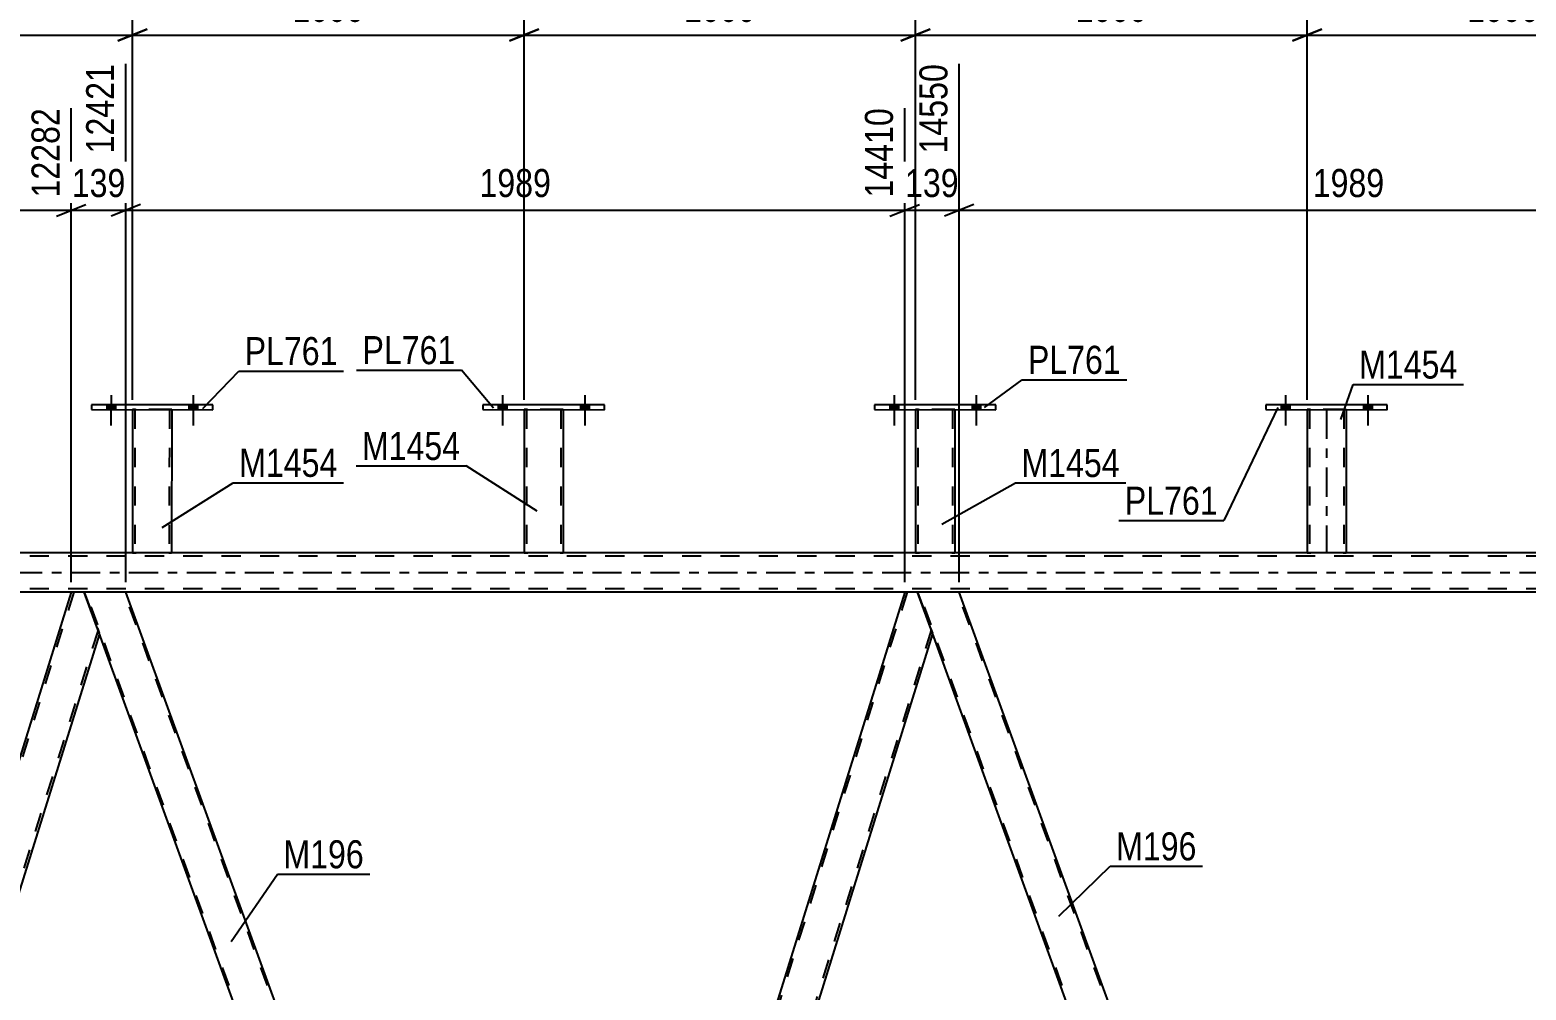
# Model space of a CAD drawing. Header units: millimetres. Extents: x 0 to 841, y 0 to 594.
# Drawn here: x 541.2 to 694.1, y 383.2 to 481.2 of the extents above; entities that cross this region are included whole.
import ezdxf

# ---------------------------------------------------------------- set-up
doc = ezdxf.new("R2010")
doc.units = ezdxf.units.MM
doc.linetypes.add('DXK_LINE_DOT2', pattern=[3.9198, 1.9599, -1.9599])
doc.linetypes.add('DXK_LINE_DOT3', pattern=[5.9187, 2.979, -0.9799, 0.9799, -0.9799])
doc.styles.add('Arial Narrow', font='ARIALN.TTF', dxfattribs={"height": 0.2})

# ---------------------------------------------------------------- blocks, each defined once
blk = doc.blocks.new('Bolt-318889209-3244 - 3132')
at = {"linetype": 'Continuous'}
for points in [[(589.06, 442.45), (589.94, 442.45), (589.94, 442.93), (589.06, 442.93)], [(597.46, 442.45), (598.34, 442.45), (598.34, 442.93), (597.46, 442.93)]]:
    blk.add_hatch(color=1, dxfattribs=at).paths.add_polyline_path(points)
at = {"color": 1, "linetype": 'Continuous'}
for p, q in [((589.5, 443.93), (589.5, 440.81)), ((597.9, 443.93), (597.9, 440.81)), ((589.06, 442.93), (589.06, 442.45)), ((589.94, 442.93), (589.94, 442.45)), ((597.46, 442.93), (597.46, 442.45)), ((598.34, 442.93), (598.34, 442.45))]:
    blk.add_line(p, q, dxfattribs=at)
blk = doc.blocks.new('Bolt-318889209-3248 - 3132')
at = {"linetype": 'Continuous'}
for points in [[(629.06, 442.45), (629.94, 442.45), (629.94, 442.93), (629.06, 442.93)], [(637.46, 442.45), (638.34, 442.45), (638.34, 442.93), (637.46, 442.93)]]:
    blk.add_hatch(color=1, dxfattribs=at).paths.add_polyline_path(points)
at = {"color": 1, "linetype": 'Continuous'}
for p, q in [((629.5, 443.93), (629.5, 440.81)), ((637.9, 443.93), (637.9, 440.81)), ((629.06, 442.93), (629.06, 442.45)), ((629.94, 442.93), (629.94, 442.45)), ((637.46, 442.93), (637.46, 442.45)), ((638.34, 442.93), (638.34, 442.45))]:
    blk.add_line(p, q, dxfattribs=at)
blk = doc.blocks.new('Part-318889209-3184 - 3132')
at = {"color": 2, "linetype": 'Continuous'}
for p, q in [((667.49, 442.93), (667.49, 442.45)), ((679.89, 442.92), (667.49, 442.93)), ((667.49, 442.45), (679.89, 442.44)), ((679.89, 442.44), (679.89, 442.92))]:
    blk.add_line(p, q, dxfattribs=at)
blk = doc.blocks.new('Part-318889209-3199 - 3132')
at = {"color": 2, "linetype": 'Continuous'}
for p, q in [((671.69, 442.45), (671.69, 427.81)), ((675.69, 442.45), (675.69, 427.81)), ((671.73, 427.81), (671.69, 427.81)), ((671.83, 427.81), (671.73, 427.81)), ((671.99, 427.81), (671.83, 427.81)), ((675.39, 427.81), (671.99, 427.81)), ((675.55, 427.81), (675.39, 427.81)), ((675.65, 427.81), (675.55, 427.81)), ((675.69, 427.81), (675.65, 427.81))]:
    blk.add_line(p, q, dxfattribs=at)
at = {"color": 7, "linetype": 'DXK_LINE_DOT2'}
for p, q in [((671.69, 442.45), (671.69, 442.45)), ((671.69, 442.45), (671.69, 442.45)), ((671.69, 442.45), (671.69, 442.45)), ((671.73, 442.45), (671.69, 442.45)), ((671.69, 442.45), (671.73, 442.45)), ((671.84, 442.45), (671.73, 442.45)), ((671.73, 442.45), (671.84, 442.45)), ((671.99, 442.45), (671.84, 442.45)), ((671.84, 442.45), (671.99, 442.45)), ((671.93, 442.45), (671.93, 442.45)), ((671.93, 442.45), (671.93, 427.81)), ((671.95, 442.45), (671.93, 442.45)), ((671.93, 442.45), (671.95, 442.45)), ((672.01, 442.45), (671.95, 442.45)), ((671.95, 442.45), (672.01, 442.45)), ((675.4, 442.45), (671.99, 442.45)), ((675.4, 442.45), (671.99, 442.45)), ((675.31, 442.45), (672.01, 442.45)), ((672.01, 442.45), (672.08, 442.45)), ((675.38, 442.45), (672.08, 442.45)), ((675.38, 442.45), (675.31, 442.45)), ((675.44, 442.45), (675.38, 442.45)), ((675.38, 442.45), (675.44, 442.45)), ((675.4, 442.45), (675.55, 442.45)), ((675.55, 442.45), (675.4, 442.45)), ((675.45, 442.45), (675.44, 442.45)), ((675.44, 442.45), (675.45, 442.45)), ((675.45, 442.45), (675.45, 442.45)), ((675.45, 442.45), (675.45, 427.81)), ((675.55, 442.45), (675.66, 442.45)), ((675.66, 442.45), (675.55, 442.45)), ((675.66, 442.45), (675.69, 442.45)), ((675.69, 442.45), (675.66, 442.45)), ((675.69, 442.45), (675.69, 442.45)), ((675.69, 442.45), (675.69, 442.45)), ((675.69, 442.45), (675.69, 442.45)), ((671.69, 427.81), (671.73, 427.81)), ((671.73, 427.81), (671.83, 427.81)), ((671.83, 427.81), (671.99, 427.81)), ((671.95, 427.81), (671.93, 427.81)), ((671.93, 427.81), (671.95, 427.81)), ((672, 427.81), (671.95, 427.81)), ((671.95, 427.81), (672, 427.81)), ((675.39, 427.81), (671.99, 427.81)), ((675.3, 427.81), (672, 427.81)), ((672, 427.81), (672.08, 427.81)), ((675.43, 427.81), (672.08, 427.81)), ((675.38, 427.81), (675.3, 427.81)), ((675.43, 427.81), (675.38, 427.81)), ((675.39, 427.81), (675.55, 427.81)), ((675.45, 427.81), (675.43, 427.81)), ((675.43, 427.81), (675.45, 427.81)), ((675.55, 427.81), (675.65, 427.81)), ((675.65, 427.81), (675.69, 427.81))]:
    blk.add_line(p, q, dxfattribs=at)
at = {"color": 7, "linetype": 'DXK_LINE_DOT3'}
blk.add_line((673.69, 442.45), (673.69, 427.81), dxfattribs=at)
blk = doc.blocks.new('Part-318889209-3214 - 3132')
at = {"color": 2, "linetype": 'Continuous'}
for p, q in [((631.7, 442.45), (631.7, 427.81)), ((635.7, 442.45), (635.7, 427.81)), ((631.73, 427.81), (631.7, 427.81)), ((631.84, 427.81), (631.73, 427.81)), ((631.99, 427.81), (631.84, 427.81)), ((635.4, 427.81), (631.99, 427.81)), ((635.56, 427.81), (635.4, 427.81)), ((635.66, 427.81), (635.56, 427.81)), ((635.7, 427.81), (635.66, 427.81))]:
    blk.add_line(p, q, dxfattribs=at)
at = {"color": 7, "linetype": 'DXK_LINE_DOT2'}
for p, q in [((631.7, 442.45), (631.7, 442.45)), ((631.7, 442.45), (631.7, 442.45)), ((631.7, 442.45), (631.7, 442.45)), ((631.74, 442.45), (631.7, 442.45)), ((631.7, 442.45), (631.74, 442.45)), ((631.84, 442.45), (631.74, 442.45)), ((631.74, 442.45), (631.84, 442.45)), ((632, 442.45), (631.84, 442.45)), ((631.84, 442.45), (632, 442.45)), ((631.94, 442.45), (631.94, 442.45)), ((631.94, 442.45), (631.94, 427.81)), ((631.96, 442.45), (631.94, 442.45)), ((631.94, 442.45), (631.96, 442.45)), ((632.01, 442.45), (631.96, 442.45)), ((631.96, 442.45), (632.01, 442.45)), ((635.4, 442.45), (632, 442.45)), ((635.4, 442.45), (632, 442.45)), ((635.31, 442.45), (632.01, 442.45)), ((632.01, 442.45), (632.09, 442.45)), ((635.39, 442.45), (632.09, 442.45)), ((635.39, 442.45), (635.31, 442.45)), ((635.44, 442.45), (635.39, 442.45)), ((635.39, 442.45), (635.44, 442.45)), ((635.4, 442.45), (635.56, 442.45)), ((635.56, 442.45), (635.4, 442.45)), ((635.46, 442.45), (635.44, 442.45)), ((635.44, 442.45), (635.46, 442.45)), ((635.46, 442.45), (635.46, 442.45)), ((635.46, 442.45), (635.46, 427.81)), ((635.56, 442.45), (635.66, 442.45)), ((635.66, 442.45), (635.56, 442.45)), ((635.66, 442.45), (635.7, 442.45)), ((635.7, 442.45), (635.66, 442.45)), ((635.7, 442.45), (635.7, 442.45)), ((635.7, 442.45), (635.7, 442.45)), ((635.7, 442.45), (635.7, 442.45)), ((631.7, 427.81), (631.73, 427.81)), ((631.73, 427.81), (631.84, 427.81)), ((631.84, 427.81), (631.99, 427.81)), ((631.95, 427.81), (631.94, 427.81)), ((631.94, 427.81), (631.95, 427.81)), ((632.01, 427.81), (631.95, 427.81)), ((631.95, 427.81), (632.01, 427.81)), ((635.4, 427.81), (631.99, 427.81)), ((635.31, 427.81), (632.01, 427.81)), ((632.01, 427.81), (632.08, 427.81)), ((635.44, 427.81), (632.08, 427.81)), ((635.39, 427.81), (635.31, 427.81)), ((635.44, 427.81), (635.39, 427.81)), ((635.4, 427.81), (635.56, 427.81)), ((635.46, 427.81), (635.44, 427.81)), ((635.44, 427.81), (635.46, 427.81)), ((635.56, 427.81), (635.66, 427.81)), ((635.66, 427.81), (635.7, 427.81))]:
    blk.add_line(p, q, dxfattribs=at)
blk = doc.blocks.new('Bolt-318889209-3215 - 3132')
at = {"linetype": 'Continuous'}
for points in [[(549.06, 442.45), (549.94, 442.45), (549.94, 442.93), (549.06, 442.93)], [(557.46, 442.45), (558.34, 442.45), (558.34, 442.93), (557.46, 442.93)]]:
    blk.add_hatch(color=1, dxfattribs=at).paths.add_polyline_path(points)
at = {"color": 1, "linetype": 'Continuous'}
for p, q in [((549.5, 443.93), (549.49, 440.81)), ((557.9, 443.93), (557.89, 440.81)), ((549.06, 442.93), (549.06, 442.45)), ((549.94, 442.93), (549.94, 442.45)), ((557.46, 442.93), (557.46, 442.45)), ((558.34, 442.93), (558.34, 442.45))]:
    blk.add_line(p, q, dxfattribs=at)
blk = doc.blocks.new('Bolt-318889209-3243 - 3132')
at = {"linetype": 'Continuous'}
for points in [[(629.06, 442.45), (629.94, 442.45), (629.94, 442.93), (629.06, 442.93)], [(637.46, 442.45), (638.34, 442.45), (638.34, 442.93), (637.46, 442.93)]]:
    blk.add_hatch(color=1, dxfattribs=at).paths.add_polyline_path(points)
at = {"color": 1, "linetype": 'Continuous'}
for p, q in [((629.5, 443.93), (629.5, 440.81)), ((637.9, 443.93), (637.9, 440.81)), ((629.06, 442.93), (629.06, 442.45)), ((629.94, 442.93), (629.94, 442.45)), ((637.46, 442.93), (637.46, 442.45)), ((638.34, 442.93), (638.34, 442.45))]:
    blk.add_line(p, q, dxfattribs=at)
blk = doc.blocks.new('Bolt-318889209-3245 - 3132')
at = {"linetype": 'Continuous'}
for points in [[(589.06, 442.45), (589.94, 442.45), (589.94, 442.93), (589.06, 442.93)], [(597.46, 442.45), (598.34, 442.45), (598.34, 442.93), (597.46, 442.93)]]:
    blk.add_hatch(color=1, dxfattribs=at).paths.add_polyline_path(points)
at = {"color": 1, "linetype": 'Continuous'}
for p, q in [((589.5, 443.93), (589.5, 440.81)), ((597.9, 443.93), (597.9, 440.81)), ((589.06, 442.93), (589.06, 442.45)), ((589.94, 442.93), (589.94, 442.45)), ((597.46, 442.93), (597.46, 442.45)), ((598.34, 442.93), (598.34, 442.45))]:
    blk.add_line(p, q, dxfattribs=at)
blk = doc.blocks.new('Bolt-318889209-3760 - 3132')
at = {"linetype": 'Continuous'}
for points in [[(669.05, 442.45), (669.93, 442.45), (669.93, 442.93), (669.05, 442.93)], [(677.45, 442.45), (678.33, 442.45), (678.33, 442.93), (677.45, 442.93)]]:
    blk.add_hatch(color=1, dxfattribs=at).paths.add_polyline_path(points)
at = {"color": 1, "linetype": 'Continuous'}
for p, q in [((669.5, 443.93), (669.49, 440.81)), ((677.9, 443.93), (677.89, 440.81)), ((669.05, 442.93), (669.05, 442.45)), ((669.93, 442.93), (669.93, 442.45)), ((677.45, 442.93), (677.45, 442.45)), ((678.33, 442.93), (678.33, 442.45))]:
    blk.add_line(p, q, dxfattribs=at)
blk = doc.blocks.new('Part-318889209-3273 - 3132')
at = {"color": 7, "linetype": 'DXK_LINE_DOT2'}
for p, q in [((715.96, 423.81), (679.14, 305.69)), ((715.71, 423.81), (715.67, 423.69)), ((717.03, 423.81), (715.71, 423.81)), ((717.17, 423.41), (717.03, 423.81)), ((718.44, 419.93), (681.86, 302.59)), ((718.56, 419.61), (718.57, 419.56)), ((718.57, 419.56), (718.56, 419.61)), ((679.43, 307.4), (679.01, 306.06)), ((682.12, 302.59), (683.62, 307.4)), ((680.27, 302.59), (679.01, 306.06)), ((682.12, 302.59), (680.27, 302.59))]:
    blk.add_line(p, q, dxfattribs=at)
at = {"color": 2, "linetype": 'Continuous'}
for p, q in [((715.67, 423.69), (679.43, 307.4)), ((718.56, 419.61), (717.17, 423.41)), ((718.57, 419.56), (683.62, 307.4))]:
    blk.add_line(p, q, dxfattribs=at)
blk = doc.blocks.new('Part-318889209-3298 - 3132')
at = {"color": 2, "linetype": 'Continuous'}
for p, q in [((630.58, 423.81), (593.87, 306.06)), ((631.89, 423.81), (630.58, 423.81)), ((633.42, 419.61), (631.89, 423.81)), ((633.44, 419.56), (596.98, 302.59)), ((595.14, 302.59), (593.89, 306.01))]:
    blk.add_line(p, q, dxfattribs=at)
at = {"color": 7, "linetype": 'DXK_LINE_DOT2'}
for p, q in [((630.83, 423.81), (594.01, 305.69)), ((633.3, 419.93), (596.73, 302.59)), ((633.44, 419.56), (633.42, 419.61)), ((633.44, 419.56), (633.42, 419.61)), ((593.87, 306.06), (593.89, 306.01)), ((596.98, 302.59), (595.14, 302.59))]:
    blk.add_line(p, q, dxfattribs=at)
blk = doc.blocks.new('Part-318889209-3363 - 3132')
at = {"color": 2, "linetype": 'Continuous'}
for p, q in [((547.5, 442.93), (547.5, 442.45)), ((559.9, 442.92), (547.5, 442.93)), ((547.5, 442.45), (559.9, 442.44)), ((559.9, 442.44), (559.9, 442.92))]:
    blk.add_line(p, q, dxfattribs=at)
blk = doc.blocks.new('Part-318889209-3369 - 3132')
at = {"color": 2, "linetype": 'Continuous'}
for p, q in [((587.5, 442.93), (587.5, 442.45)), ((599.9, 442.92), (587.5, 442.93)), ((587.5, 442.45), (599.9, 442.44)), ((599.9, 442.44), (599.9, 442.92))]:
    blk.add_line(p, q, dxfattribs=at)
blk = doc.blocks.new('Part-318889209-3374 - 3132')
at = {"color": 2, "linetype": 'Continuous'}
for p, q in [((591.7, 442.45), (591.7, 427.81)), ((595.7, 442.45), (595.7, 427.81)), ((591.73, 427.81), (591.7, 427.81)), ((591.84, 427.81), (591.73, 427.81)), ((591.99, 427.81), (591.84, 427.81)), ((595.4, 427.81), (591.99, 427.81)), ((595.56, 427.81), (595.4, 427.81)), ((595.66, 427.81), (595.56, 427.81)), ((595.7, 427.81), (595.66, 427.81))]:
    blk.add_line(p, q, dxfattribs=at)
at = {"color": 7, "linetype": 'DXK_LINE_DOT2'}
for p, q in [((591.7, 442.45), (591.7, 442.45)), ((591.7, 442.45), (591.7, 442.45)), ((591.7, 442.45), (591.7, 442.45)), ((591.74, 442.45), (591.7, 442.45)), ((591.7, 442.45), (591.74, 442.45)), ((591.84, 442.45), (591.74, 442.45)), ((591.74, 442.45), (591.84, 442.45)), ((592, 442.45), (591.84, 442.45)), ((591.84, 442.45), (592, 442.45)), ((591.94, 442.45), (591.94, 442.45)), ((591.94, 442.45), (591.94, 427.81)), ((591.96, 442.45), (591.94, 442.45)), ((591.94, 442.45), (591.96, 442.45)), ((592.01, 442.45), (591.96, 442.45)), ((591.96, 442.45), (592.01, 442.45)), ((595.4, 442.45), (592, 442.45)), ((595.4, 442.45), (592, 442.45)), ((595.31, 442.45), (592.01, 442.45)), ((592.01, 442.45), (592.09, 442.45)), ((595.39, 442.45), (592.09, 442.45)), ((595.39, 442.45), (595.31, 442.45)), ((595.44, 442.45), (595.39, 442.45)), ((595.39, 442.45), (595.44, 442.45)), ((595.4, 442.45), (595.56, 442.45)), ((595.56, 442.45), (595.4, 442.45)), ((595.46, 442.45), (595.44, 442.45)), ((595.44, 442.45), (595.46, 442.45)), ((595.46, 442.45), (595.46, 442.45)), ((595.46, 442.45), (595.46, 427.81)), ((595.56, 442.45), (595.66, 442.45)), ((595.66, 442.45), (595.56, 442.45)), ((595.66, 442.45), (595.7, 442.45)), ((595.7, 442.45), (595.66, 442.45)), ((595.7, 442.45), (595.7, 442.45)), ((595.7, 442.45), (595.7, 442.45)), ((595.7, 442.45), (595.7, 442.45)), ((591.7, 427.81), (591.73, 427.81)), ((591.73, 427.81), (591.84, 427.81)), ((591.84, 427.81), (591.99, 427.81)), ((591.95, 427.81), (591.94, 427.81)), ((591.94, 427.81), (591.95, 427.81)), ((592.01, 427.81), (591.95, 427.81)), ((591.95, 427.81), (592.01, 427.81)), ((595.4, 427.81), (591.99, 427.81)), ((595.31, 427.81), (592.01, 427.81)), ((592.01, 427.81), (592.08, 427.81)), ((595.44, 427.81), (592.08, 427.81)), ((595.39, 427.81), (595.31, 427.81)), ((595.44, 427.81), (595.39, 427.81)), ((595.4, 427.81), (595.56, 427.81)), ((595.46, 427.81), (595.44, 427.81)), ((595.44, 427.81), (595.46, 427.81)), ((595.56, 427.81), (595.66, 427.81)), ((595.66, 427.81), (595.7, 427.81))]:
    blk.add_line(p, q, dxfattribs=at)
blk = doc.blocks.new('Part-318889209-3399 - 3132')
at = {"color": 2, "linetype": 'Continuous'}
for p, q in [((627.5, 442.93), (627.5, 442.45)), ((639.9, 442.92), (627.5, 442.93)), ((627.5, 442.45), (639.9, 442.44)), ((639.9, 442.44), (639.9, 442.92))]:
    blk.add_line(p, q, dxfattribs=at)
blk = doc.blocks.new('Bolt-318889209-3400 - 3132')
at = {"linetype": 'Continuous'}
for points in [[(549.06, 442.45), (549.94, 442.45), (549.94, 442.93), (549.06, 442.93)], [(557.46, 442.45), (558.34, 442.45), (558.34, 442.93), (557.46, 442.93)]]:
    blk.add_hatch(color=1, dxfattribs=at).paths.add_polyline_path(points)
at = {"color": 1, "linetype": 'Continuous'}
for p, q in [((549.5, 443.93), (549.49, 440.81)), ((557.9, 443.93), (557.89, 440.81)), ((549.06, 442.93), (549.06, 442.45)), ((549.94, 442.93), (549.94, 442.45)), ((557.46, 442.93), (557.46, 442.45)), ((558.34, 442.93), (558.34, 442.45))]:
    blk.add_line(p, q, dxfattribs=at)
blk = doc.blocks.new('Part-318889209-3436 - 3132')
at = {"color": 2, "linetype": 'Continuous'}
for p, q in [((636.15, 423.81), (631.89, 423.81)), ((678.52, 307.4), (636.15, 423.81)), ((674.26, 307.4), (633.42, 419.61))]:
    blk.add_line(p, q, dxfattribs=at)
at = {"color": 7, "linetype": 'DXK_LINE_DOT2'}
for p, q in [((631.89, 423.81), (633.42, 419.61)), ((676.18, 302.59), (632.06, 423.81)), ((680.1, 302.59), (635.98, 423.81)), ((676.01, 302.59), (674.26, 307.4)), ((680.27, 302.59), (678.52, 307.4)), ((680.27, 302.59), (676.01, 302.59))]:
    blk.add_line(p, q, dxfattribs=at)
blk = doc.blocks.new('Part-318889209-3615 - 3132')
at = {"color": 2, "linetype": 'Continuous'}
for p, q in [((551.02, 423.81), (546.76, 423.81)), ((593.89, 306.01), (551.02, 423.81)), ((590.88, 302.59), (548.29, 419.61))]:
    blk.add_line(p, q, dxfattribs=at)
at = {"color": 7, "linetype": 'DXK_LINE_DOT2'}
for p, q in [((546.76, 423.81), (548.29, 419.61)), ((591.05, 302.59), (546.93, 423.81)), ((594.97, 302.59), (550.85, 423.81)), ((595.14, 302.59), (593.89, 306.01)), ((590.88, 302.59), (595.14, 302.59))]:
    blk.add_line(p, q, dxfattribs=at)
blk = doc.blocks.new('Part-318889209-3610 - 3132')
at = {"color": 7, "linetype": 'DXK_LINE_DOT2'}
for p, q in [((545.69, 423.81), (508.87, 305.69)), ((548.17, 419.93), (511.6, 302.59)), ((548.31, 419.56), (548.29, 419.61)), ((548.31, 419.56), (548.29, 419.61)), ((508.74, 306.06), (509.16, 307.4)), ((513.35, 307.4), (511.85, 302.59)), ((510, 302.59), (508.74, 306.06)), ((511.85, 302.59), (510, 302.59))]:
    blk.add_line(p, q, dxfattribs=at)
at = {"color": 2, "linetype": 'Continuous'}
for p, q in [((545.44, 423.81), (509.16, 307.4)), ((546.76, 423.81), (545.44, 423.81)), ((548.29, 419.61), (546.76, 423.81)), ((548.31, 419.56), (513.35, 307.4))]:
    blk.add_line(p, q, dxfattribs=at)
blk = doc.blocks.new('Part-318889209-3690 - 3132')
at = {"color": 7, "linetype": 'DXK_LINE_DOT2'}
for p, q in [((774.43, 427.49), (54.16, 427.49)), ((555.69, 427.81), (551.69, 427.81)), ((595.7, 427.81), (591.7, 427.81)), ((635.7, 427.81), (631.7, 427.81)), ((675.69, 427.81), (671.69, 427.81)), ((774.43, 424.13), (54.16, 424.13)), ((551.02, 423.81), (545.44, 423.81)), ((636.15, 423.81), (630.58, 423.81))]:
    blk.add_line(p, q, dxfattribs=at)
at = {"color": 2, "linetype": 'Continuous'}
for p, q in [((551.69, 427.81), (515.7, 427.81)), ((591.7, 427.81), (555.69, 427.81)), ((631.7, 427.81), (595.7, 427.81)), ((671.69, 427.81), (635.7, 427.81)), ((711.69, 427.81), (675.69, 427.81)), ((545.44, 423.81), (465.88, 423.81)), ((630.58, 423.81), (551.02, 423.81)), ((715.67, 423.81), (636.15, 423.81))]:
    blk.add_line(p, q, dxfattribs=at)
at = {"color": 7, "linetype": 'DXK_LINE_DOT3'}
blk.add_line((54.16, 425.81), (774.43, 425.81), dxfattribs=at)
blk = doc.blocks.new('Part-318889209-3698 - 3132')
at = {"color": 2, "linetype": 'Continuous'}
for p, q in [((551.7, 442.45), (551.69, 427.81)), ((555.7, 442.45), (555.69, 427.81)), ((551.73, 427.81), (551.69, 427.81)), ((551.83, 427.81), (551.73, 427.81)), ((551.99, 427.81), (551.83, 427.81)), ((555.39, 427.81), (551.99, 427.81)), ((555.55, 427.81), (555.39, 427.81)), ((555.65, 427.81), (555.55, 427.81)), ((555.69, 427.81), (555.65, 427.81))]:
    blk.add_line(p, q, dxfattribs=at)
at = {"color": 7, "linetype": 'DXK_LINE_DOT2'}
for p, q in [((551.7, 442.45), (551.7, 442.45)), ((551.7, 442.45), (551.7, 442.45)), ((551.7, 442.45), (551.7, 442.45)), ((551.73, 442.45), (551.7, 442.45)), ((551.7, 442.45), (551.73, 442.45)), ((551.84, 442.45), (551.73, 442.45)), ((551.73, 442.45), (551.84, 442.45)), ((551.99, 442.45), (551.84, 442.45)), ((551.84, 442.45), (551.99, 442.45)), ((551.94, 442.45), (551.93, 427.81)), ((551.94, 442.45), (551.94, 442.45)), ((551.95, 442.45), (551.94, 442.45)), ((551.94, 442.45), (551.95, 442.45)), ((552.01, 442.45), (551.95, 442.45)), ((551.95, 442.45), (552.01, 442.45)), ((555.4, 442.45), (551.99, 442.45)), ((555.4, 442.45), (551.99, 442.45)), ((555.31, 442.45), (552.01, 442.45)), ((552.01, 442.45), (552.08, 442.45)), ((555.38, 442.45), (552.08, 442.45)), ((555.38, 442.45), (555.31, 442.45)), ((555.44, 442.45), (555.38, 442.45)), ((555.38, 442.45), (555.44, 442.45)), ((555.4, 442.45), (555.55, 442.45)), ((555.55, 442.45), (555.4, 442.45)), ((555.46, 442.45), (555.44, 442.45)), ((555.44, 442.45), (555.46, 442.45)), ((555.46, 442.45), (555.45, 427.81)), ((555.46, 442.45), (555.46, 442.45)), ((555.55, 442.45), (555.66, 442.45)), ((555.66, 442.45), (555.55, 442.45)), ((555.66, 442.45), (555.7, 442.45)), ((555.7, 442.45), (555.66, 442.45)), ((555.7, 442.45), (555.7, 442.45)), ((555.7, 442.45), (555.7, 442.45)), ((555.7, 442.45), (555.7, 442.45)), ((551.69, 427.81), (551.73, 427.81)), ((551.73, 427.81), (551.83, 427.81)), ((551.83, 427.81), (551.99, 427.81)), ((551.95, 427.81), (551.93, 427.81)), ((551.93, 427.81), (551.95, 427.81)), ((552, 427.81), (551.95, 427.81)), ((551.95, 427.81), (552, 427.81)), ((555.39, 427.81), (551.99, 427.81)), ((555.3, 427.81), (552, 427.81)), ((552, 427.81), (552.08, 427.81)), ((555.43, 427.81), (552.08, 427.81)), ((555.38, 427.81), (555.3, 427.81)), ((555.43, 427.81), (555.38, 427.81)), ((555.39, 427.81), (555.55, 427.81)), ((555.45, 427.81), (555.43, 427.81)), ((555.43, 427.81), (555.45, 427.81)), ((555.55, 427.81), (555.65, 427.81)), ((555.65, 427.81), (555.69, 427.81))]:
    blk.add_line(p, q, dxfattribs=at)
blk = doc.blocks.new('Bolt-318889209-3761 - 3132')
at = {"linetype": 'Continuous'}
for points in [[(669.05, 442.45), (669.93, 442.45), (669.93, 442.93), (669.05, 442.93)], [(677.45, 442.45), (678.33, 442.45), (678.33, 442.93), (677.45, 442.93)]]:
    blk.add_hatch(color=1, dxfattribs=at).paths.add_polyline_path(points)
at = {"color": 1, "linetype": 'Continuous'}
for p, q in [((669.5, 443.93), (669.49, 440.81)), ((677.9, 443.93), (677.89, 440.81)), ((669.05, 442.93), (669.05, 442.45)), ((669.93, 442.93), (669.93, 442.45)), ((677.45, 442.93), (677.45, 442.45)), ((678.33, 442.93), (678.33, 442.45))]:
    blk.add_line(p, q, dxfattribs=at)
blk = doc.blocks.new('StraightDimension-318889209-19231 - 3132')
at = {"color": 7, "linetype": 'Continuous'}
for p, q in [((591.7, 443.45), (591.7, 491.14)), ((631.7, 443.45), (631.7, 491.14)), ((593.2, 481.3), (590.2, 480.1)), ((591.7, 480.7), (631.7, 480.7)), ((630.2, 480.1), (633.2, 481.3))]:
    blk.add_line(p, q, dxfattribs=at)
at = {"color": 0, "linetype": 'Continuous'}
blk.add_wipeout([(631.1, 491.74), (626.9, 491.74), (626.9, 481.4), (631.1, 481.4)], dxfattribs=at)
at = {"color": 0}
blk.add_wipeout([(615.96, 481.45), (615.96, 485.65), (607.44, 485.65), (607.44, 481.45)], dxfattribs=at)
at = {"color": 3, "linetype": 'Continuous', "style": 'Arial Narrow'}
blk.add_text('14438', height=2.863, rotation=90.0002, dxfattribs=at).set_placement((630.5, 482))
at = {"color": 3, "style": 'Arial Narrow'}
blk.add_text('1000', height=2.863, dxfattribs=at).set_placement((608.04, 482.05))
blk = doc.blocks.new('StraightDimension-318889209-4492 - 3132')
at = {"color": 7, "linetype": 'Continuous'}
for p, q in [((823.65, 441.91), (822.45, 444.91)), ((772.63, 443.41), (825.45, 443.41)), ((823.05, 292.2), (823.05, 443.41)), ((822.45, 293.7), (823.65, 290.7)), ((687.75, 292.2), (825.45, 292.2))]:
    blk.add_line(p, q, dxfattribs=at)
at = {"color": 0}
blk.add_wipeout([(822.3, 372.06), (818.1, 372.06), (818.1, 363.55), (822.3, 363.55)], dxfattribs=at)
at = {"color": 3, "style": 'Arial Narrow'}
blk.add_text('3780', height=2.863, rotation=90.0002, dxfattribs=at).set_placement((821.7, 364.15))
blk = doc.blocks.new('StraightDimension-318889209-19431 - 3132')
at = {"color": 7, "linetype": 'Continuous'}
for p, q in [((551.02, 424.81), (551.02, 477.75)), ((630.58, 424.81), (630.58, 473.25)), ((552.52, 463.41), (549.52, 462.21)), ((629.08, 462.21), (632.08, 463.41)), ((551.02, 462.81), (630.58, 462.81))]:
    blk.add_line(p, q, dxfattribs=at)
at = {"color": 0, "linetype": 'Continuous'}
blk.add_wipeout([(629.98, 473.85), (625.78, 473.85), (625.78, 463.51), (629.98, 463.51)], dxfattribs=at)
at = {"color": 0}
blk.add_wipeout([(595.05, 463.56), (595.05, 467.76), (586.54, 467.76), (586.54, 463.56)], dxfattribs=at)
at = {"color": 3, "linetype": 'Continuous', "style": 'Arial Narrow'}
blk.add_text('14410', height=2.863, rotation=90.0002, dxfattribs=at).set_placement((629.38, 464.11))
at = {"color": 3, "style": 'Arial Narrow'}
blk.add_text('1989', height=2.863, dxfattribs=at).set_placement((587.14, 464.16))
blk = doc.blocks.new('StraightDimension-318889209-19433 - 3132')
at = {"color": 7, "linetype": 'Continuous'}
for p, q in [((465.88, 424.81), (465.88, 477.75)), ((545.44, 424.81), (545.44, 473.25)), ((467.38, 463.41), (464.38, 462.21)), ((543.94, 462.21), (546.94, 463.41)), ((465.88, 462.81), (545.44, 462.81))]:
    blk.add_line(p, q, dxfattribs=at)
at = {"color": 0, "linetype": 'Continuous'}
blk.add_wipeout([(544.84, 473.85), (540.64, 473.85), (540.64, 463.51), (544.84, 463.51)], dxfattribs=at)
at = {"color": 0}
blk.add_wipeout([(509.92, 463.56), (509.92, 467.76), (501.4, 467.76), (501.4, 463.56)], dxfattribs=at)
at = {"color": 3, "linetype": 'Continuous', "style": 'Arial Narrow'}
blk.add_text('12282', height=2.863, rotation=90.0002, dxfattribs=at).set_placement((544.24, 464.11))
at = {"color": 3, "style": 'Arial Narrow'}
blk.add_text('1989', height=2.863, dxfattribs=at).set_placement((502, 464.16))
blk = doc.blocks.new('StraightDimension-318889209-19430 - 3132')
at = {"color": 7, "linetype": 'Continuous'}
for p, q in [((636.15, 424.81), (636.15, 477.75)), ((630.58, 424.81), (630.58, 473.25)), ((629.08, 462.21), (632.08, 463.41)), ((637.65, 463.41), (634.65, 462.21)), ((630.58, 462.81), (636.15, 462.81))]:
    blk.add_line(p, q, dxfattribs=at)
at = {"color": 0}
blk.add_wipeout([(636.7, 463.56), (636.7, 467.76), (630.02, 467.76), (630.02, 463.56)], dxfattribs=at)
at = {"color": 3, "style": 'Arial Narrow'}
blk.add_text('139', height=2.863, dxfattribs=at).set_placement((630.62, 464.16))
at = {"color": 0, "linetype": 'Continuous'}
blk.add_wipeout([(635.55, 478.35), (631.35, 478.35), (631.35, 468.01), (635.55, 468.01)], dxfattribs=at)
at = {"color": 3, "linetype": 'Continuous', "style": 'Arial Narrow'}
blk.add_text('14550', height=2.863, rotation=90.0002, dxfattribs=at).set_placement((634.95, 468.61))
blk = doc.blocks.new('StraightDimension-318889209-19429 - 3132')
at = {"color": 7, "linetype": 'Continuous'}
for p, q in [((636.15, 424.81), (636.15, 477.75)), ((715.71, 424.81), (715.71, 473.25)), ((637.65, 463.41), (634.65, 462.21)), ((714.21, 462.21), (717.21, 463.41)), ((636.15, 462.81), (715.71, 462.81))]:
    blk.add_line(p, q, dxfattribs=at)
at = {"color": 0, "linetype": 'Continuous'}
blk.add_wipeout([(715.11, 473.85), (710.91, 473.85), (710.91, 463.51), (715.11, 463.51)], dxfattribs=at)
at = {"color": 0}
blk.add_wipeout([(680.19, 463.56), (680.19, 467.76), (671.67, 467.76), (671.67, 463.56)], dxfattribs=at)
at = {"color": 3, "linetype": 'Continuous', "style": 'Arial Narrow'}
blk.add_text('16539', height=2.863, rotation=90.0002, dxfattribs=at).set_placement((714.51, 464.11))
at = {"color": 3, "style": 'Arial Narrow'}
blk.add_text('1989', height=2.863, dxfattribs=at).set_placement((672.27, 464.16))
blk = doc.blocks.new('StraightDimension-318889209-19229 - 3132')
at = {"color": 7, "linetype": 'Continuous'}
for p, q in [((671.69, 443.43), (671.69, 491.14)), ((711.69, 443.45), (711.69, 491.14)), ((673.19, 481.3), (670.19, 480.1)), ((671.69, 480.7), (711.69, 480.7)), ((710.19, 480.1), (713.19, 481.3))]:
    blk.add_line(p, q, dxfattribs=at)
at = {"color": 0, "linetype": 'Continuous'}
blk.add_wipeout([(711.09, 491.74), (706.89, 491.74), (706.89, 481.4), (711.09, 481.4)], dxfattribs=at)
at = {"color": 0}
blk.add_wipeout([(695.95, 481.45), (695.95, 485.65), (687.44, 485.65), (687.44, 481.45)], dxfattribs=at)
at = {"color": 3, "linetype": 'Continuous', "style": 'Arial Narrow'}
blk.add_text('16438', height=2.863, rotation=90.0002, dxfattribs=at).set_placement((710.49, 482))
at = {"color": 3, "style": 'Arial Narrow'}
blk.add_text('1000', height=2.863, dxfattribs=at).set_placement((688.04, 482.05))
blk = doc.blocks.new('StraightDimension-318889209-19230 - 3132')
at = {"color": 7, "linetype": 'Continuous'}
for p, q in [((631.7, 443.45), (631.7, 491.14)), ((671.69, 443.43), (671.69, 491.14)), ((633.2, 481.3), (630.2, 480.1)), ((631.7, 480.7), (671.69, 480.7)), ((670.19, 480.1), (673.19, 481.3))]:
    blk.add_line(p, q, dxfattribs=at)
at = {"color": 0, "linetype": 'Continuous'}
blk.add_wipeout([(671.09, 491.74), (666.89, 491.74), (666.89, 481.4), (671.09, 481.4)], dxfattribs=at)
at = {"color": 0}
blk.add_wipeout([(655.95, 481.45), (655.95, 485.65), (647.44, 485.65), (647.44, 481.45)], dxfattribs=at)
at = {"color": 3, "linetype": 'Continuous', "style": 'Arial Narrow'}
blk.add_text('15438', height=2.863, rotation=90.0002, dxfattribs=at).set_placement((670.49, 482))
at = {"color": 3, "style": 'Arial Narrow'}
blk.add_text('1000', height=2.863, dxfattribs=at).set_placement((648.04, 482.05))
blk = doc.blocks.new('StraightDimension-318889209-19232 - 3132')
at = {"color": 7, "linetype": 'Continuous'}
for p, q in [((551.7, 443.45), (551.7, 491.14)), ((591.7, 443.45), (591.7, 491.14)), ((553.2, 481.3), (550.2, 480.1)), ((551.7, 480.7), (591.7, 480.7)), ((590.2, 480.1), (593.2, 481.3))]:
    blk.add_line(p, q, dxfattribs=at)
at = {"color": 0, "linetype": 'Continuous'}
blk.add_wipeout([(591.1, 491.74), (586.9, 491.74), (586.9, 481.4), (591.1, 481.4)], dxfattribs=at)
at = {"color": 0}
blk.add_wipeout([(575.95, 481.45), (575.95, 485.65), (567.44, 485.65), (567.44, 481.45)], dxfattribs=at)
at = {"color": 3, "linetype": 'Continuous', "style": 'Arial Narrow'}
blk.add_text('13438', height=2.863, rotation=90.0002, dxfattribs=at).set_placement((590.5, 482))
at = {"color": 3, "style": 'Arial Narrow'}
blk.add_text('1000', height=2.863, dxfattribs=at).set_placement((568.04, 482.05))
blk = doc.blocks.new('StraightDimension-318889209-19233 - 3132')
at = {"color": 7, "linetype": 'Continuous'}
for p, q in [((511.7, 443.45), (511.7, 491.14)), ((551.7, 443.45), (551.7, 491.14)), ((513.2, 481.3), (510.2, 480.1)), ((511.7, 480.7), (551.7, 480.7)), ((550.2, 480.1), (553.2, 481.3))]:
    blk.add_line(p, q, dxfattribs=at)
at = {"color": 0, "linetype": 'Continuous'}
blk.add_wipeout([(551.1, 491.74), (546.9, 491.74), (546.9, 481.4), (551.1, 481.4)], dxfattribs=at)
at = {"color": 0}
blk.add_wipeout([(535.95, 481.45), (535.95, 485.65), (527.44, 485.65), (527.44, 481.45)], dxfattribs=at)
at = {"color": 3, "linetype": 'Continuous', "style": 'Arial Narrow'}
blk.add_text('12438', height=2.863, rotation=90.0002, dxfattribs=at).set_placement((550.5, 482))
at = {"color": 3, "style": 'Arial Narrow'}
blk.add_text('1000', height=2.863, dxfattribs=at).set_placement((528.04, 482.05))
blk = doc.blocks.new('StraightDimension-318889209-19432 - 3132')
at = {"color": 7, "linetype": 'Continuous'}
for p, q in [((551.02, 424.81), (551.02, 477.75)), ((545.44, 424.81), (545.44, 473.25)), ((543.94, 462.21), (546.94, 463.41)), ((552.52, 463.41), (549.52, 462.21)), ((545.44, 462.81), (551.02, 462.81))]:
    blk.add_line(p, q, dxfattribs=at)
at = {"color": 0}
blk.add_wipeout([(551.57, 463.56), (551.57, 467.76), (544.89, 467.76), (544.89, 463.56)], dxfattribs=at)
at = {"color": 3, "style": 'Arial Narrow'}
blk.add_text('139', height=2.863, dxfattribs=at).set_placement((545.49, 464.16))
at = {"color": 0, "linetype": 'Continuous'}
blk.add_wipeout([(550.42, 478.35), (546.22, 478.35), (546.22, 468.01), (550.42, 468.01)], dxfattribs=at)
at = {"color": 3, "linetype": 'Continuous', "style": 'Arial Narrow'}
blk.add_text('12421', height=2.863, rotation=90.0002, dxfattribs=at).set_placement((549.82, 468.61))
blk = doc.blocks.new('Mark-318889209-3180 - 3132')
at = {"color": 0}
blk.add_wipeout([(662.57, 431.71), (662.57, 434.71), (653.07, 434.71), (653.07, 431.71)], dxfattribs=at)
blk.add_wipeout([(662.57, 431.71), (662.57, 434.71), (653.07, 434.71), (653.07, 431.71)], dxfattribs=at)
at = {"color": 30, "linetype": 'Continuous'}
for p in [(668.69, 442.68), (652.47, 431.11)]:
    blk.add_line(p, (663.17, 431.11), dxfattribs=at)
at = {"color": 3, "style": 'Arial Narrow'}
blk.add_text('PL761', height=2.863, dxfattribs=at).set_placement((653.07, 431.71))
blk = doc.blocks.new('Mark-318889209-3195 - 3132')
at = {"color": 0}
blk.add_wipeout([(687.06, 445.62), (687.06, 448.62), (677.01, 448.62), (677.01, 445.62)], dxfattribs=at)
blk.add_wipeout([(687.06, 445.62), (687.06, 448.62), (677.01, 448.62), (677.01, 445.62)], dxfattribs=at)
at = {"color": 30, "linetype": 'Continuous'}
for p, q in [((675.14, 441.43), (676.41, 445.02)), ((676.41, 445.02), (687.66, 445.02))]:
    blk.add_line(p, q, dxfattribs=at)
at = {"color": 3, "style": 'Arial Narrow'}
blk.add_text('M1454', height=2.863, dxfattribs=at).set_placement((677.01, 445.62))
blk = doc.blocks.new('Mark-318889209-3210 - 3132')
at = {"color": 0}
blk.add_wipeout([(652.56, 435.56), (652.56, 438.56), (642.51, 438.56), (642.51, 435.56)], dxfattribs=at)
blk.add_wipeout([(652.56, 435.56), (652.56, 438.56), (642.51, 438.56), (642.51, 435.56)], dxfattribs=at)
at = {"color": 30, "linetype": 'Continuous'}
for p, q in [((634.36, 430.75), (641.91, 434.96)), ((641.91, 434.96), (653.16, 434.96))]:
    blk.add_line(p, q, dxfattribs=at)
at = {"color": 3, "style": 'Arial Narrow'}
blk.add_text('M1454', height=2.863, dxfattribs=at).set_placement((642.51, 435.56))
blk = doc.blocks.new('Mark-318889209-3370 - 3132')
at = {"color": 0}
blk.add_wipeout([(585.18, 437.3), (585.18, 440.3), (575.13, 440.3), (575.13, 437.3)], dxfattribs=at)
blk.add_wipeout([(585.18, 437.3), (585.18, 440.3), (575.13, 440.3), (575.13, 437.3)], dxfattribs=at)
at = {"color": 30, "linetype": 'Continuous'}
for p in [(574.53, 436.7), (593.03, 432.07)]:
    blk.add_line(p, (585.78, 436.7), dxfattribs=at)
at = {"color": 3, "style": 'Arial Narrow'}
blk.add_text('M1454', height=2.863, dxfattribs=at).set_placement((575.13, 437.3))
blk = doc.blocks.new('Mark-318889209-3432 - 3132')
at = {"color": 0}
blk.add_wipeout([(660.41, 396.41), (660.41, 399.41), (652.18, 399.41), (652.18, 396.41)], dxfattribs=at)
blk.add_wipeout([(660.41, 396.41), (660.41, 399.41), (652.18, 399.41), (652.18, 396.41)], dxfattribs=at)
at = {"color": 30, "linetype": 'Continuous'}
for p, q in [((646.34, 390.71), (651.58, 395.81)), ((651.58, 395.81), (661.01, 395.81))]:
    blk.add_line(p, q, dxfattribs=at)
at = {"color": 3, "style": 'Arial Narrow'}
blk.add_text('M196', height=2.863, dxfattribs=at).set_placement((652.18, 396.41))
blk = doc.blocks.new('Mark-318889209-3359 - 3132')
at = {"color": 0}
blk.add_wipeout([(572.66, 446.99), (572.66, 449.99), (563.15, 449.99), (563.15, 446.99)], dxfattribs=at)
blk.add_wipeout([(572.66, 446.99), (572.66, 449.99), (563.15, 449.99), (563.15, 446.99)], dxfattribs=at)
at = {"color": 30, "linetype": 'Continuous'}
for p, q in [((558.87, 442.57), (562.55, 446.39)), ((562.55, 446.39), (573.26, 446.39))]:
    blk.add_line(p, q, dxfattribs=at)
at = {"color": 3, "style": 'Arial Narrow'}
blk.add_text('PL761', height=2.863, dxfattribs=at).set_placement((563.15, 446.99))
blk = doc.blocks.new('Mark-318889209-3365 - 3132')
at = {"color": 0}
blk.add_wipeout([(584.69, 447.09), (584.69, 450.09), (575.19, 450.09), (575.19, 447.09)], dxfattribs=at)
blk.add_wipeout([(584.69, 447.09), (584.69, 450.09), (575.19, 450.09), (575.19, 447.09)], dxfattribs=at)
at = {"color": 30, "linetype": 'Continuous'}
for p in [(574.59, 446.49), (588.56, 442.58)]:
    blk.add_line(p, (585.29, 446.49), dxfattribs=at)
at = {"color": 3, "style": 'Arial Narrow'}
blk.add_text('PL761', height=2.863, dxfattribs=at).set_placement((575.19, 447.09))
blk = doc.blocks.new('Mark-318889209-3395 - 3132')
at = {"color": 0}
blk.add_wipeout([(652.67, 446.1), (652.67, 449.1), (643.17, 449.1), (643.17, 446.1)], dxfattribs=at)
blk.add_wipeout([(652.67, 446.1), (652.67, 449.1), (643.17, 449.1), (643.17, 446.1)], dxfattribs=at)
at = {"color": 30, "linetype": 'Continuous'}
for p, q in [((638.74, 442.68), (642.57, 445.5)), ((642.57, 445.5), (653.27, 445.5))]:
    blk.add_line(p, q, dxfattribs=at)
at = {"color": 3, "style": 'Arial Narrow'}
blk.add_text('PL761', height=2.863, dxfattribs=at).set_placement((643.17, 446.1))
blk = doc.blocks.new('Mark-318889209-3611 - 3132')
at = {"color": 0}
blk.add_wipeout([(575.33, 395.6), (575.33, 398.6), (567.11, 398.6), (567.11, 395.6)], dxfattribs=at)
blk.add_wipeout([(575.33, 395.6), (575.33, 398.6), (567.11, 398.6), (567.11, 395.6)], dxfattribs=at)
at = {"color": 30, "linetype": 'Continuous'}
for p, q in [((561.78, 388.13), (566.51, 395)), ((566.51, 395), (575.93, 395))]:
    blk.add_line(p, q, dxfattribs=at)
at = {"color": 3, "style": 'Arial Narrow'}
blk.add_text('M196', height=2.863, dxfattribs=at).set_placement((567.11, 395.6))
blk = doc.blocks.new('Mark-318889209-3694 - 3132')
at = {"color": 0}
blk.add_wipeout([(572.64, 435.58), (572.64, 438.58), (562.59, 438.58), (562.59, 435.58)], dxfattribs=at)
blk.add_wipeout([(572.64, 435.58), (572.64, 438.58), (562.59, 438.58), (562.59, 435.58)], dxfattribs=at)
at = {"color": 30, "linetype": 'Continuous'}
for p, q in [((554.72, 430.41), (561.99, 434.98)), ((561.99, 434.98), (573.24, 434.98))]:
    blk.add_line(p, q, dxfattribs=at)
at = {"color": 3, "style": 'Arial Narrow'}
blk.add_text('M1454', height=2.863, dxfattribs=at).set_placement((562.59, 435.58))

msp = doc.modelspace()

# ---------------------------------------------------------------- block references
for name in ['Bolt-318889209-3215 - 3132', 'Bolt-318889209-3400 - 3132', 'Bolt-318889209-3244 - 3132', 'Bolt-318889209-3245 - 3132', 'Bolt-318889209-3248 - 3132', 'Bolt-318889209-3243 - 3132', 'Bolt-318889209-3760 - 3132', 'Bolt-318889209-3761 - 3132', 'Part-318889209-3363 - 3132', 'Part-318889209-3698 - 3132', 'Part-318889209-3369 - 3132', 'Part-318889209-3374 - 3132', 'Part-318889209-3399 - 3132', 'Part-318889209-3214 - 3132', 'Part-318889209-3184 - 3132', 'Part-318889209-3199 - 3132', 'Part-318889209-3690 - 3132', 'Part-318889209-3610 - 3132', 'Part-318889209-3615 - 3132', 'Part-318889209-3298 - 3132', 'Part-318889209-3436 - 3132', 'Part-318889209-3273 - 3132']:
    msp.add_blockref(name, (0, 0))

# ---------------------------------------------------------------- next in the draw order: block references
for name in ['StraightDimension-318889209-19231 - 3132', 'StraightDimension-318889209-19433 - 3132', 'StraightDimension-318889209-4492 - 3132', 'Mark-318889209-3432 - 3132', 'Mark-318889209-3611 - 3132']:
    msp.add_blockref(name, (0, 0))

# ---------------------------------------------------------------- next in the draw order: block references
msp.add_blockref('StraightDimension-318889209-19431 - 3132', (0, 0))

# ---------------------------------------------------------------- next in the draw order: block references
for name in ['StraightDimension-318889209-19232 - 3132', 'StraightDimension-318889209-19430 - 3132', 'Mark-318889209-3370 - 3132', 'Mark-318889209-3694 - 3132']:
    msp.add_blockref(name, (0, 0))

# ---------------------------------------------------------------- next in the draw order: block references
for name in ['StraightDimension-318889209-19233 - 3132', 'StraightDimension-318889209-19429 - 3132', 'Mark-318889209-3359 - 3132', 'Mark-318889209-3365 - 3132']:
    msp.add_blockref(name, (0, 0))

# ---------------------------------------------------------------- next in the draw order: block references
for name in ['StraightDimension-318889209-19229 - 3132', 'StraightDimension-318889209-19432 - 3132']:
    msp.add_blockref(name, (0, 0))

# ---------------------------------------------------------------- next in the draw order: block references
for name in ['StraightDimension-318889209-19230 - 3132', 'Mark-318889209-3195 - 3132']:
    msp.add_blockref(name, (0, 0))

# ---------------------------------------------------------------- next in the draw order: block references
msp.add_blockref('Mark-318889209-3180 - 3132', (0, 0))

# ---------------------------------------------------------------- next in the draw order: block references
for name in ['Mark-318889209-3395 - 3132', 'Mark-318889209-3210 - 3132']:
    msp.add_blockref(name, (0, 0))

doc.saveas('drawing.dxf')
